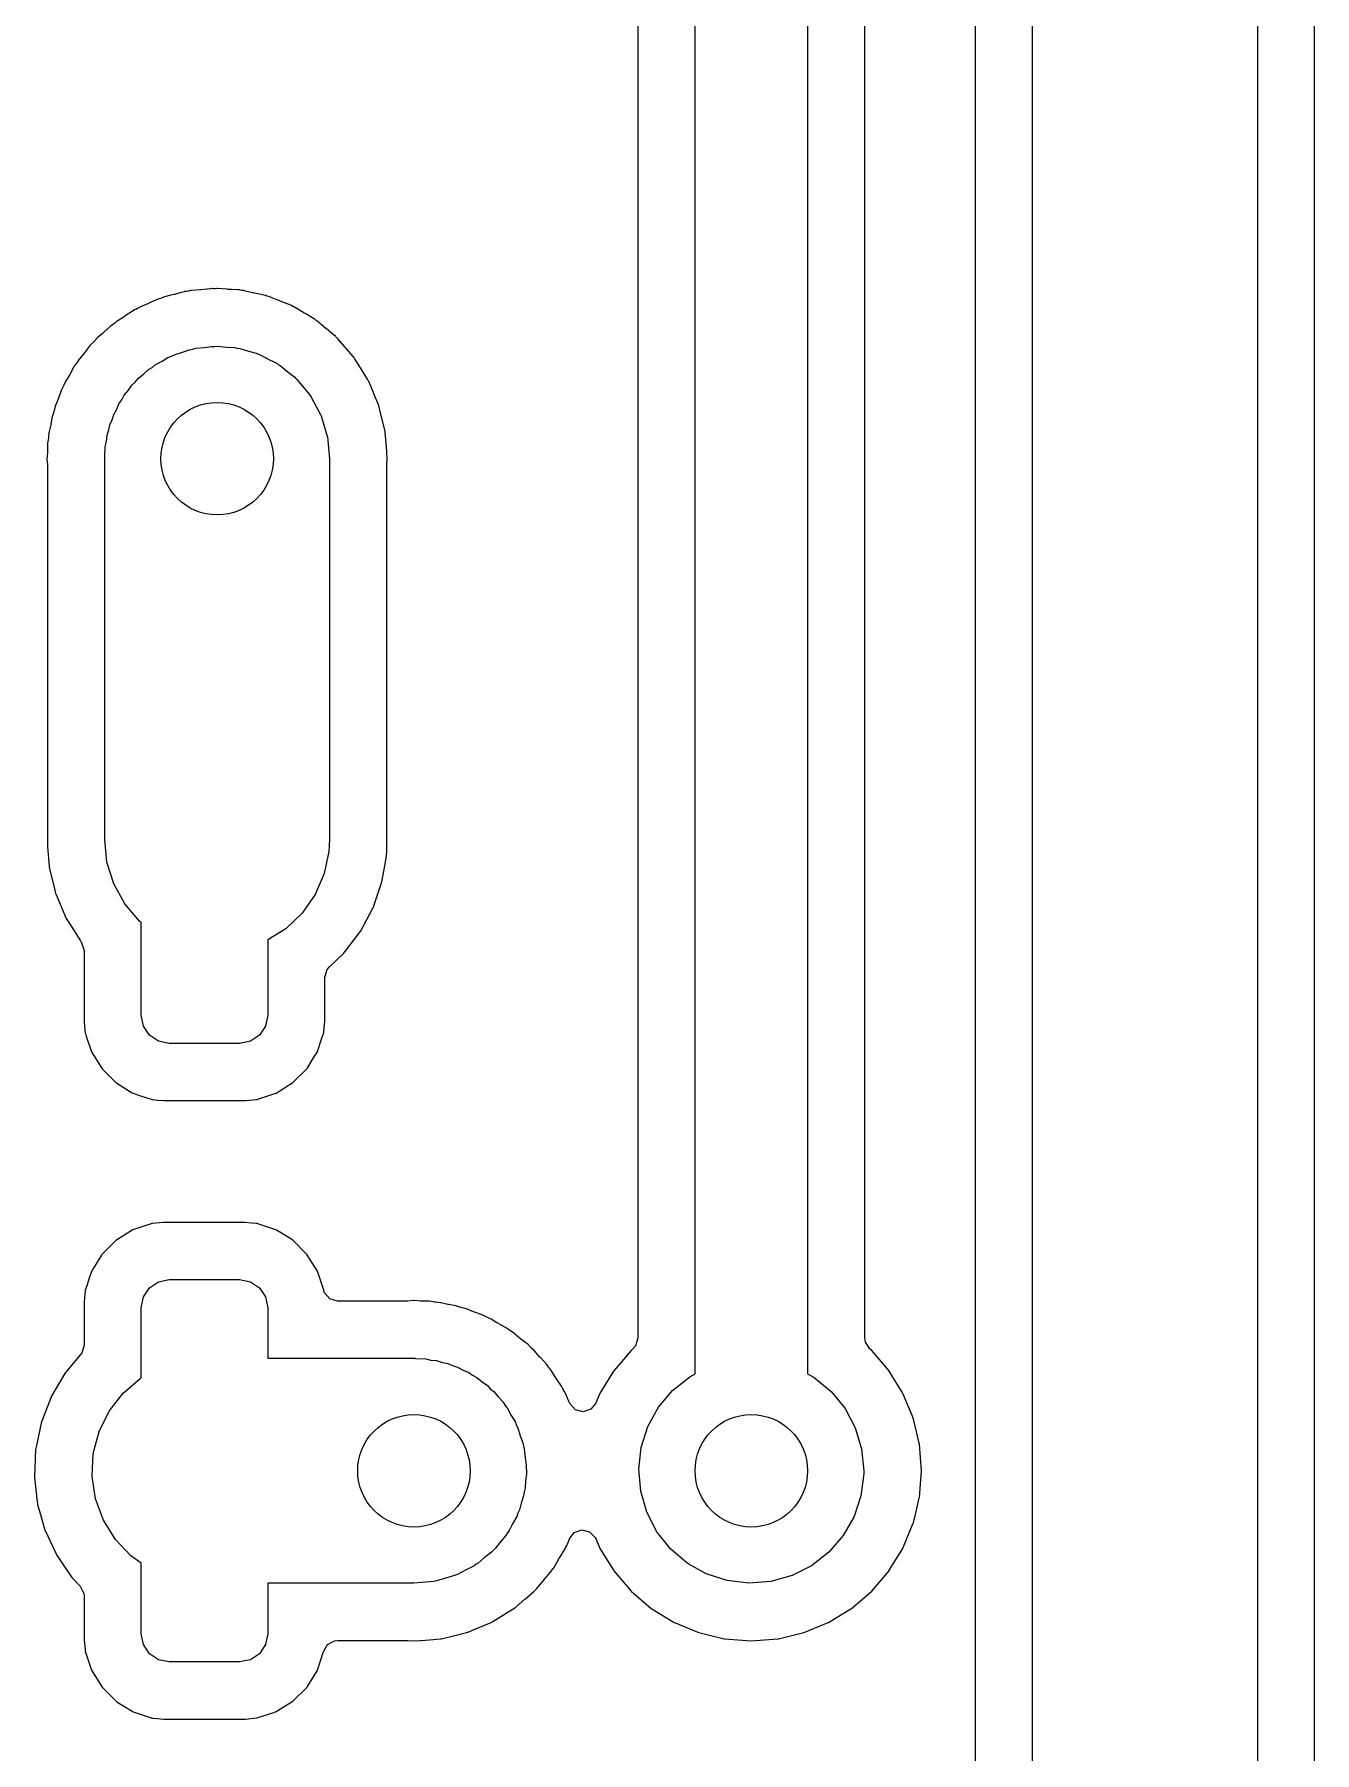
# Model space of a CAD drawing. Extents: x 1.82 to 8.48, y -4.98 to -0.82.
# Drawn here: x 2.534 to 2.983, y -2.884 to -2.283 of the extents above; entities that cross this region are included whole.
import ezdxf

# ---------------------------------------------------------------- set-up
doc = ezdxf.new("R2010")
doc.units = 0
doc.header["$MEASUREMENT"] = 0
doc.layers.add('BLACK', color=7, linetype='CONTINUOUS')

msp = doc.modelspace()

# ---------------------------------------------------------------- linework, layer by layer
at = {"layer": 'BLACK', "linetype": 'CONTINUOUS'}
for p, q in [((2.76575, -2.75151), (2.76575, -1.04331)), ((2.80512, -1.05146), (2.80512, -2.75153)), ((2.82514, -2.73895), (2.82514, -1.06181)), ((2.86384, -1.92182), (2.86384, -3.00484)), ((2.88386, -3.01519), (2.88386, -1.91929)), ((2.9626, -1.91929), (2.9626, -3.0315)), ((2.98262, -3.02834), (2.98262, -1.92182)), ((2.74573, -1.96524), (2.74573, -2.73895)), ((2.57748, -2.37534), (2.57457, -2.37669)), ((2.57766, -2.37526), (2.57748, -2.37534)), ((2.57748, -2.37534), (2.57748, -2.37534)), ((2.57864, -2.37498), (2.57766, -2.37526)), ((2.57919, -2.37479), (2.57864, -2.37498)), ((2.58002, -2.37444), (2.57919, -2.37479)), ((2.58227, -2.3739), (2.58002, -2.37444)), ((2.58327, -2.37366), (2.58227, -2.3739)), ((2.58347, -2.37361), (2.58327, -2.37366)), ((2.58542, -2.37306), (2.58347, -2.37361)), ((2.58685, -2.37265), (2.58542, -2.37306)), ((2.58705, -2.37263), (2.58685, -2.37265)), ((2.58776, -2.37255), (2.58705, -2.37263)), ((2.58705, -2.37263), (2.58705, -2.37263)), ((2.58834, -2.37245), (2.58776, -2.37255)), ((2.5885, -2.37241), (2.58834, -2.37245)), ((2.58911, -2.37226), (2.5885, -2.37241)), ((2.5893, -2.37225), (2.58911, -2.37226)), ((2.59256, -2.37199), (2.5893, -2.37225)), ((2.5893, -2.37225), (2.5893, -2.37225)), ((2.59274, -2.37197), (2.59256, -2.37199)), ((2.59615, -2.37158), (2.59274, -2.37197)), ((2.59635, -2.37156), (2.59615, -2.37158)), ((2.59615, -2.37158), (2.59615, -2.37158)), ((2.59654, -2.37156), (2.59635, -2.37156)), ((2.59714, -2.37159), (2.59654, -2.37156)), ((2.59654, -2.37156), (2.59654, -2.37156)), ((2.59776, -2.37158), (2.59714, -2.37159)), ((2.59823, -2.37154), (2.59776, -2.37158)), ((2.59843, -2.37153), (2.59823, -2.37154)), ((2.59823, -2.37154), (2.59823, -2.37154)), ((2.60198, -2.37181), (2.59843, -2.37153)), ((2.60215, -2.37182), (2.60198, -2.37181)), ((2.60348, -2.37188), (2.60215, -2.37182)), ((2.60569, -2.37198), (2.60348, -2.37188)), ((2.60589, -2.37199), (2.60569, -2.37198)), ((2.60569, -2.37198), (2.60569, -2.37198)), ((2.60609, -2.37203), (2.60589, -2.37199)), ((2.60656, -2.37213), (2.60609, -2.37203)), ((2.60609, -2.37203), (2.60609, -2.37203)), ((2.60719, -2.37222), (2.60656, -2.37213)), ((2.60774, -2.37226), (2.60719, -2.37222)), ((2.60793, -2.37231), (2.60774, -2.37226)), ((2.61132, -2.37312), (2.60793, -2.37231)), ((2.60793, -2.37231), (2.60793, -2.37231)), ((2.61146, -2.37315), (2.61132, -2.37312)), ((2.6139, -2.37366), (2.61146, -2.37315)), ((2.61525, -2.37394), (2.6139, -2.37366)), ((2.61543, -2.37401), (2.61525, -2.37394)), ((2.61578, -2.37415), (2.61543, -2.37401)), ((2.61543, -2.37401), (2.61543, -2.37401)), ((2.6164, -2.37434), (2.61578, -2.37415)), ((2.61683, -2.37444), (2.6164, -2.37434)), ((2.61842, -2.3751), (2.61683, -2.37444)), ((2.62033, -2.37589), (2.61842, -2.3751)), ((2.62045, -2.37594), (2.62033, -2.37589)), ((2.62417, -2.37737), (2.62045, -2.37594)), ((2.56608, -2.38127), (2.56341, -2.38291)), ((2.56627, -2.38114), (2.56608, -2.38127)), ((2.56883, -2.37941), (2.56627, -2.38114)), ((2.56899, -2.3793), (2.56883, -2.37941)), ((2.56883, -2.37941), (2.56883, -2.37941)), ((2.56955, -2.37904), (2.56899, -2.3793)), ((2.57002, -2.37882), (2.56955, -2.37904)), ((2.57052, -2.37855), (2.57002, -2.37882)), ((2.57061, -2.3785), (2.57052, -2.37855)), ((2.57138, -2.37802), (2.57061, -2.3785)), ((2.57156, -2.37795), (2.57138, -2.37802)), ((2.57437, -2.37678), (2.57156, -2.37795)), ((2.57156, -2.37795), (2.57156, -2.37795)), ((2.57457, -2.37669), (2.57437, -2.37678)), ((2.62457, -2.3776), (2.62417, -2.37737)), ((2.62516, -2.37789), (2.62457, -2.3776)), ((2.62529, -2.37795), (2.62516, -2.37789)), ((2.62547, -2.37802), (2.62529, -2.37795)), ((2.62879, -2.38005), (2.62547, -2.37802)), ((2.62888, -2.38011), (2.62879, -2.38005)), ((2.62925, -2.38033), (2.62888, -2.38011)), ((2.63243, -2.38218), (2.62925, -2.38033)), ((2.5586, -2.38702), (2.55645, -2.38885)), ((2.55878, -2.38685), (2.5586, -2.38702)), ((2.56095, -2.3848), (2.55878, -2.38685)), ((2.56109, -2.38467), (2.56095, -2.3848)), ((2.56095, -2.3848), (2.56095, -2.3848)), ((2.56212, -2.38397), (2.56109, -2.38467)), ((2.56256, -2.38363), (2.56212, -2.38397)), ((2.56306, -2.38321), (2.56256, -2.38363)), ((2.56341, -2.38291), (2.56306, -2.38321)), ((2.63258, -2.3823), (2.63243, -2.38218)), ((2.6327, -2.38239), (2.63258, -2.3823)), ((2.63258, -2.3823), (2.63258, -2.3823)), ((2.63325, -2.38279), (2.6327, -2.38239)), ((2.63344, -2.38291), (2.63325, -2.38279)), ((2.63407, -2.38344), (2.63344, -2.38291)), ((2.63648, -2.3855), (2.63407, -2.38344)), ((2.63655, -2.38556), (2.63648, -2.3855)), ((2.6391, -2.38765), (2.63655, -2.38556)), ((2.63982, -2.38824), (2.6391, -2.38765)), ((2.55212, -2.39387), (2.55023, -2.39609)), ((2.55229, -2.39367), (2.55212, -2.39387)), ((2.55403, -2.39139), (2.55229, -2.39367)), ((2.55415, -2.39123), (2.55403, -2.39139)), ((2.55403, -2.39139), (2.55403, -2.39139)), ((2.55514, -2.3903), (2.55415, -2.39123)), ((2.5555, -2.38992), (2.55514, -2.3903)), ((2.55552, -2.38989), (2.5555, -2.38992)), ((2.5563, -2.38898), (2.55552, -2.38989)), ((2.55645, -2.38885), (2.5563, -2.38898)), ((2.55645, -2.38885), (2.55645, -2.38885)), ((2.58368, -2.3946), (2.58631, -2.39382)), ((2.58631, -2.39382), (2.58863, -2.39297)), ((2.58863, -2.39297), (2.58983, -2.39279)), ((2.58983, -2.39279), (2.59105, -2.39243)), ((2.59105, -2.39243), (2.59395, -2.39217)), ((2.59395, -2.39217), (2.5965, -2.39178)), ((2.5965, -2.39178), (2.59758, -2.39184)), ((2.59758, -2.39184), (2.5987, -2.39173)), ((2.5987, -2.39173), (2.60176, -2.39205)), ((2.60176, -2.39205), (2.60445, -2.3922)), ((2.60445, -2.3922), (2.60536, -2.39243)), ((2.60536, -2.39243), (2.60634, -2.39254)), ((2.60634, -2.39254), (2.60945, -2.3935)), ((2.60945, -2.3935), (2.61215, -2.3942)), ((2.61215, -2.3942), (2.61287, -2.39456)), ((2.63997, -2.38842), (2.63982, -2.38824)), ((2.64027, -2.38871), (2.63997, -2.38842)), ((2.6404, -2.38885), (2.64026, -2.38871)), ((2.64026, -2.38871), (2.64027, -2.38871)), ((2.64055, -2.38898), (2.6404, -2.38885)), ((2.64068, -2.38913), (2.64055, -2.38898)), ((2.6432, -2.39208), (2.64068, -2.38913)), ((2.64068, -2.38913), (2.64068, -2.38913)), ((2.64325, -2.39214), (2.6432, -2.39208)), ((2.64359, -2.39252), (2.64325, -2.39214)), ((2.64614, -2.39541), (2.64359, -2.39252)), ((2.54825, -2.399), (2.54695, -2.40142)), ((2.54834, -2.39883), (2.54825, -2.399)), ((2.54825, -2.399), (2.54825, -2.399)), ((2.54848, -2.39865), (2.54834, -2.39883)), ((2.54924, -2.39765), (2.54848, -2.39865)), ((2.54953, -2.39723), (2.54924, -2.39765)), ((2.55013, -2.39625), (2.54953, -2.39723)), ((2.55023, -2.39609), (2.55013, -2.39625)), ((2.55013, -2.39625), (2.55013, -2.39625)), ((2.57278, -2.40145), (2.5744, -2.39991)), ((2.5744, -2.39991), (2.57565, -2.39913)), ((2.57565, -2.39913), (2.57687, -2.39816)), ((2.57687, -2.39816), (2.57916, -2.39696)), ((2.57916, -2.39696), (2.58117, -2.39572)), ((2.58117, -2.39572), (2.58242, -2.39525)), ((2.58242, -2.39525), (2.58368, -2.3946)), ((2.61287, -2.39456), (2.61368, -2.39481)), ((2.61368, -2.39481), (2.61671, -2.39645)), ((2.61671, -2.39645), (2.61929, -2.39771)), ((2.61929, -2.39771), (2.61982, -2.39813)), ((2.61982, -2.39813), (2.62044, -2.39846)), ((2.62044, -2.39846), (2.62326, -2.4008)), ((2.64624, -2.39558), (2.64614, -2.39541)), ((2.64627, -2.39562), (2.64624, -2.39558)), ((2.64638, -2.39579), (2.64627, -2.39562)), ((2.64649, -2.39594), (2.64638, -2.39579)), ((2.64662, -2.39609), (2.64649, -2.39594)), ((2.64819, -2.39865), (2.64662, -2.39609)), ((2.6488, -2.39965), (2.64819, -2.39865)), ((2.64883, -2.39969), (2.6488, -2.39965)), ((2.65123, -2.4035), (2.64883, -2.39969)), ((2.54458, -2.40585), (2.54383, -2.40725)), ((2.54479, -2.4054), (2.54458, -2.40585)), ((2.54534, -2.40406), (2.54479, -2.4054)), ((2.54681, -2.40167), (2.54534, -2.40406)), ((2.54695, -2.40142), (2.54681, -2.40167)), ((2.56741, -2.40711), (2.56862, -2.40538)), ((2.56862, -2.40538), (2.56979, -2.40428)), ((2.56979, -2.40428), (2.57088, -2.40297)), ((2.57088, -2.40297), (2.57278, -2.40145)), ((2.62326, -2.4008), (2.62558, -2.40259)), ((2.62558, -2.40259), (2.62593, -2.403)), ((2.62593, -2.403), (2.62636, -2.40336)), ((2.62636, -2.40336), (2.62884, -2.4064)), ((2.65131, -2.40368), (2.65123, -2.4035)), ((2.65133, -2.40372), (2.65131, -2.40368)), ((2.65141, -2.4039), (2.65133, -2.40372)), ((2.65151, -2.40406), (2.65141, -2.4039)), ((2.65313, -2.40798), (2.65151, -2.40406)), ((2.5428, -2.41021), (2.54177, -2.41269)), ((2.5429, -2.40993), (2.5428, -2.41021)), ((2.54383, -2.40725), (2.5429, -2.40993)), ((2.56327, -2.41372), (2.56406, -2.4119)), ((2.56406, -2.4119), (2.56505, -2.41048)), ((2.56505, -2.41048), (2.56594, -2.40886)), ((2.56594, -2.40886), (2.56741, -2.40711)), ((2.62884, -2.4064), (2.63075, -2.40863)), ((2.63075, -2.40863), (2.63095, -2.40899)), ((2.63095, -2.40899), (2.63122, -2.40932)), ((2.63122, -2.40932), (2.63323, -2.4131)), ((2.65314, -2.40801), (2.65313, -2.40798)), ((2.65389, -2.40978), (2.65314, -2.40801)), ((2.6547, -2.41168), (2.65389, -2.40978)), ((2.65496, -2.4123), (2.6547, -2.41168)), ((2.54071, -2.41628), (2.54025, -2.41897)), ((2.54078, -2.4161), (2.54071, -2.41628)), ((2.54127, -2.41468), (2.54078, -2.4161)), ((2.54078, -2.4161), (2.54078, -2.4161)), ((2.5414, -2.41422), (2.54127, -2.41468)), ((2.54177, -2.41269), (2.5414, -2.41422)), ((2.5609, -2.4192), (2.56164, -2.41749)), ((2.56164, -2.41749), (2.56224, -2.41559)), ((2.56224, -2.41559), (2.56327, -2.41372)), ((2.63323, -2.4131), (2.63461, -2.41559)), ((2.63461, -2.41559), (2.63469, -2.41585)), ((2.63469, -2.41585), (2.63482, -2.4161)), ((2.63482, -2.4161), (2.63625, -2.42083)), ((2.65501, -2.41249), (2.65496, -2.4123)), ((2.65503, -2.41254), (2.65501, -2.41249)), ((2.65504, -2.4126), (2.65503, -2.41254)), ((2.65508, -2.41269), (2.65504, -2.4126)), ((2.65608, -2.41684), (2.65508, -2.41269)), ((2.65724, -2.42158), (2.65608, -2.41684)), ((2.5394, -2.42391), (2.53909, -2.4257)), ((2.53945, -2.42346), (2.5394, -2.42391)), ((2.53957, -2.42198), (2.53945, -2.42346)), ((2.53959, -2.42178), (2.53957, -2.42198)), ((2.53963, -2.42159), (2.53959, -2.42178)), ((2.54019, -2.41928), (2.53963, -2.42159)), ((2.53963, -2.42159), (2.53963, -2.42159)), ((2.54025, -2.41897), (2.54019, -2.41928)), ((2.55968, -2.42504), (2.55992, -2.42292)), ((2.55992, -2.42292), (2.56052, -2.42102)), ((2.56052, -2.42102), (2.5609, -2.4192)), ((2.63625, -2.42083), (2.63699, -2.42319)), ((2.63699, -2.42319), (2.637, -2.42332)), ((2.637, -2.42332), (2.63705, -2.42346)), ((2.63705, -2.42346), (2.6378, -2.4311)), ((2.65725, -2.42174), (2.65724, -2.42158)), ((2.65727, -2.42178), (2.65725, -2.42174)), ((2.65727, -2.42188), (2.65727, -2.42178)), ((2.65757, -2.42565), (2.65727, -2.42188)), ((2.53902, -2.42896), (2.53885, -2.4311)), ((2.53904, -2.42857), (2.53902, -2.42896)), ((2.53908, -2.42586), (2.53904, -2.42678)), ((2.53904, -2.42678), (2.53904, -2.42685)), ((2.53904, -2.42685), (2.53904, -2.42857)), ((2.53909, -2.4257), (2.53908, -2.42586)), ((2.53908, -2.42586), (2.53908, -2.42586)), ((2.55906, -2.43055), (2.55911, -2.43013)), ((2.55911, -2.43013), (2.55927, -2.42699)), ((2.55927, -2.42699), (2.55968, -2.42504)), ((2.65757, -2.42566), (2.65757, -2.42565)), ((2.65781, -2.4286), (2.65757, -2.42566)), ((2.65781, -2.4287), (2.65781, -2.4286)), ((2.65781, -2.42875), (2.65781, -2.4287)), ((2.65782, -2.42883), (2.65781, -2.42875)), ((2.658, -2.4311), (2.65782, -2.42883)), ((2.53885, -2.4311), (2.53887, -2.4313)), ((2.53887, -2.4313), (2.53902, -2.43324)), ((2.53902, -2.43324), (2.53904, -2.43363)), ((2.53904, -2.43363), (2.53904, -2.56687)), ((2.55907, -2.43074), (2.55906, -2.43055)), ((2.55906, -2.4311), (2.55907, -2.43074)), ((2.55906, -2.56447), (2.55906, -2.4311)), ((2.6378, -2.4311), (2.6378, -2.56447)), ((2.65781, -2.43363), (2.65783, -2.43324)), ((2.65781, -2.56872), (2.65781, -2.43363)), ((2.65783, -2.43324), (2.65798, -2.4313)), ((2.65798, -2.4313), (2.658, -2.4311)), ((2.53904, -2.56687), (2.53904, -2.56697)), ((2.53904, -2.56697), (2.53904, -2.56697)), ((2.53904, -2.56697), (2.53959, -2.57374)), ((2.55986, -2.57238), (2.55906, -2.56447)), ((2.63758, -2.56858), (2.63595, -2.57637)), ((2.6378, -2.56447), (2.63758, -2.56858)), ((2.53959, -2.57374), (2.53961, -2.57399)), ((2.53961, -2.57399), (2.53966, -2.57419)), ((2.53966, -2.57419), (2.53966, -2.57419)), ((2.53966, -2.57419), (2.54135, -2.5811)), ((2.56224, -2.57998), (2.55986, -2.57238)), ((2.65614, -2.57929), (2.65722, -2.57301)), ((2.65722, -2.57301), (2.65774, -2.57002)), ((2.65774, -2.57002), (2.65776, -2.56987)), ((2.65774, -2.57002), (2.65774, -2.57002)), ((2.65776, -2.56987), (2.65777, -2.56967)), ((2.65777, -2.56967), (2.65781, -2.56878)), ((2.65781, -2.56878), (2.65781, -2.56872)), ((2.65781, -2.56878), (2.65781, -2.56878)), ((2.5661, -2.58694), (2.56224, -2.57998)), ((2.63595, -2.57637), (2.63279, -2.58368)), ((2.65302, -2.58832), (2.65614, -2.57929)), ((2.54135, -2.5811), (2.54189, -2.58328)), ((2.54189, -2.58328), (2.54197, -2.58346)), ((2.54197, -2.58346), (2.54197, -2.58346)), ((2.54197, -2.58346), (2.54347, -2.58701)), ((2.63279, -2.58368), (2.62823, -2.59019)), ((2.54347, -2.58701), (2.54562, -2.59207)), ((2.54562, -2.59207), (2.54676, -2.59389)), ((2.57127, -2.59298), (2.5661, -2.58694)), ((2.62823, -2.59019), (2.62245, -2.59566)), ((2.64869, -2.59641), (2.65293, -2.5885)), ((2.65293, -2.5885), (2.65302, -2.58832)), ((2.54676, -2.59389), (2.55055, -2.5999)), ((2.57185, -2.59343), (2.57127, -2.59298)), ((2.57185, -2.62598), (2.57185, -2.59343)), ((2.62245, -2.59566), (2.61614, -2.59957)), ((2.64317, -2.60373), (2.64839, -2.5969)), ((2.64839, -2.5969), (2.64851, -2.59675)), ((2.64839, -2.5969), (2.64839, -2.5969)), ((2.64851, -2.59675), (2.64869, -2.59641)), ((2.55055, -2.5999), (2.55072, -2.60016)), ((2.55072, -2.60016), (2.55084, -2.6003)), ((2.55084, -2.6003), (2.55182, -2.60292)), ((2.55182, -2.60292), (2.55183, -2.60327)), ((2.55183, -2.60327), (2.55183, -2.62797)), ((2.61614, -2.59957), (2.61614, -2.62598)), ((2.63771, -2.60906), (2.64256, -2.60447)), ((2.64256, -2.60447), (2.6427, -2.60434)), ((2.6427, -2.60434), (2.64317, -2.60373)), ((2.63616, -2.61266), (2.63695, -2.60998)), ((2.63695, -2.60998), (2.63771, -2.60906)), ((2.63616, -2.62797), (2.63616, -2.61266)), ((2.55183, -2.62797), (2.55184, -2.6281)), ((2.55184, -2.6281), (2.55184, -2.6281)), ((2.55184, -2.6281), (2.55217, -2.63128)), ((2.5726, -2.62975), (2.57185, -2.62598)), ((2.61614, -2.62598), (2.61539, -2.62975)), ((2.63603, -2.62923), (2.63616, -2.62797)), ((2.55217, -2.63128), (2.55226, -2.63213)), ((2.55226, -2.63213), (2.55235, -2.63239)), ((2.55235, -2.63239), (2.55235, -2.63239)), ((2.55235, -2.63239), (2.55264, -2.63326)), ((2.55264, -2.63326), (2.55447, -2.63874)), ((2.57473, -2.63294), (2.5726, -2.62975)), ((2.57793, -2.63508), (2.57473, -2.63294)), ((2.61326, -2.63294), (2.61007, -2.63508)), ((2.61539, -2.62975), (2.61326, -2.63294)), ((2.63355, -2.63869), (2.6351, -2.63402)), ((2.6351, -2.63402), (2.63565, -2.63234)), ((2.63565, -2.63234), (2.63574, -2.63208)), ((2.63565, -2.63234), (2.63565, -2.63234)), ((2.63574, -2.63208), (2.63577, -2.63175)), ((2.63577, -2.63175), (2.63603, -2.62923)), ((2.55447, -2.63874), (2.55813, -2.64466)), ((2.58169, -2.63583), (2.57793, -2.63508)), ((2.6063, -2.63583), (2.58169, -2.63583)), ((2.61007, -2.63508), (2.6063, -2.63583)), ((2.62989, -2.64462), (2.63255, -2.64031)), ((2.63255, -2.64031), (2.6334, -2.63894)), ((2.6334, -2.63894), (2.63355, -2.63869)), ((2.6334, -2.63894), (2.6334, -2.63894)), ((2.55813, -2.64466), (2.55833, -2.64486)), ((2.55833, -2.64486), (2.55996, -2.64648)), ((2.55996, -2.64648), (2.56306, -2.64958)), ((2.62497, -2.64955), (2.62989, -2.64462)), ((2.56306, -2.64958), (2.5633, -2.64973)), ((2.5633, -2.64973), (2.5633, -2.64973)), ((2.5633, -2.64973), (2.5687, -2.65306)), ((2.61905, -2.65321), (2.62497, -2.64955)), ((2.5687, -2.65306), (2.56899, -2.65323)), ((2.56899, -2.65323), (2.57162, -2.65411)), ((2.57162, -2.65411), (2.57534, -2.65534)), ((2.57534, -2.65534), (2.57534, -2.65534)), ((2.57534, -2.65534), (2.5756, -2.65543)), ((2.5756, -2.65543), (2.57587, -2.65545)), ((2.57587, -2.65545), (2.57587, -2.65545)), ((2.57587, -2.65545), (2.57756, -2.65563)), ((2.57756, -2.65563), (2.57971, -2.65585)), ((2.57971, -2.65585), (2.60828, -2.65585)), ((2.60828, -2.65585), (2.60841, -2.65583)), ((2.60841, -2.65583), (2.61218, -2.65544)), ((2.60841, -2.65583), (2.60841, -2.65583)), ((2.61218, -2.65544), (2.61245, -2.65541)), ((2.61218, -2.65544), (2.61218, -2.65544)), ((2.61245, -2.65541), (2.6127, -2.65533)), ((2.6127, -2.65533), (2.61791, -2.65359)), ((2.6127, -2.65533), (2.6127, -2.65533)), ((2.61791, -2.65359), (2.61905, -2.65321)), ((2.57352, -2.69959), (2.56894, -2.70112)), ((2.57529, -2.699), (2.57352, -2.69959)), ((2.57554, -2.69892), (2.57529, -2.699)), ((2.57529, -2.699), (2.57529, -2.699)), ((2.57581, -2.69889), (2.57554, -2.69892)), ((2.57958, -2.6985), (2.57581, -2.69889)), ((2.57581, -2.69889), (2.57581, -2.69889)), ((2.57971, -2.69848), (2.57958, -2.6985)), ((2.57958, -2.6985), (2.57958, -2.6985)), ((2.60828, -2.69848), (2.57971, -2.69848)), ((2.61043, -2.6987), (2.60828, -2.69848)), ((2.61213, -2.69888), (2.61043, -2.6987)), ((2.6124, -2.69891), (2.61213, -2.69888)), ((2.61213, -2.69888), (2.61213, -2.69888)), ((2.61265, -2.69899), (2.6124, -2.69891)), ((2.61587, -2.70006), (2.61265, -2.69899)), ((2.61265, -2.69899), (2.61265, -2.69899)), ((2.61901, -2.7011), (2.61587, -2.70006)), ((2.56302, -2.70478), (2.5581, -2.70971)), ((2.56894, -2.70112), (2.56302, -2.70478)), ((2.61925, -2.70125), (2.61901, -2.7011)), ((2.62361, -2.70393), (2.61925, -2.70125)), ((2.61925, -2.70125), (2.61925, -2.70125)), ((2.62493, -2.70475), (2.62361, -2.70393)), ((2.62986, -2.70967), (2.62493, -2.70475)), ((2.55795, -2.70996), (2.55491, -2.71488)), ((2.5581, -2.70971), (2.55795, -2.70996)), ((2.55795, -2.70996), (2.55795, -2.70996)), ((2.63353, -2.71559), (2.62986, -2.70967)), ((2.55367, -2.71797), (2.55276, -2.72072)), ((2.55444, -2.71564), (2.55367, -2.71797)), ((2.55491, -2.71488), (2.55444, -2.71564)), ((2.57793, -2.71925), (2.58169, -2.7185)), ((2.58169, -2.7185), (2.6063, -2.7185)), ((2.6063, -2.7185), (2.61007, -2.71925)), ((2.63573, -2.7222), (2.63353, -2.71559)), ((2.55211, -2.72363), (2.55183, -2.72636)), ((2.55222, -2.72252), (2.55211, -2.72363)), ((2.55225, -2.72225), (2.55222, -2.72252)), ((2.55222, -2.72252), (2.55222, -2.72252)), ((2.55276, -2.72072), (2.55225, -2.72225)), ((2.57185, -2.72835), (2.5726, -2.72458)), ((2.5726, -2.72458), (2.57473, -2.72139)), ((2.57473, -2.72139), (2.57793, -2.71925)), ((2.61007, -2.71925), (2.61326, -2.72139)), ((2.61326, -2.72139), (2.61539, -2.72458)), ((2.61539, -2.72458), (2.61614, -2.72835)), ((2.63574, -2.7223), (2.63573, -2.7222)), ((2.63602, -2.72314), (2.63574, -2.7223)), ((2.63785, -2.72526), (2.63602, -2.72314)), ((2.55183, -2.72636), (2.55183, -2.74142)), ((2.57185, -2.75293), (2.57185, -2.72835)), ((2.61614, -2.72835), (2.61614, -2.74606)), ((2.64053, -2.72604), (2.63785, -2.72526)), ((2.66479, -2.72604), (2.64053, -2.72604)), ((2.66518, -2.72603), (2.66479, -2.72604)), ((2.66713, -2.72587), (2.66518, -2.72603)), ((2.66732, -2.72586), (2.66713, -2.72587)), ((2.66752, -2.72587), (2.66732, -2.72586)), ((2.66946, -2.72603), (2.66752, -2.72587)), ((2.66985, -2.72604), (2.66946, -2.72603)), ((2.67158, -2.72604), (2.66985, -2.72604)), ((2.67163, -2.72605), (2.67158, -2.72604)), ((2.67257, -2.72609), (2.67163, -2.72605)), ((2.67163, -2.72605), (2.67163, -2.72605)), ((2.67272, -2.7261), (2.67257, -2.72609)), ((2.67257, -2.72609), (2.67257, -2.72609)), ((2.67451, -2.7264), (2.67272, -2.7261)), ((2.67497, -2.72646), (2.67451, -2.7264)), ((2.67664, -2.72659), (2.67497, -2.72646)), ((2.67683, -2.72664), (2.67664, -2.72659)), ((2.67915, -2.72719), (2.67683, -2.72664)), ((2.67683, -2.72664), (2.67683, -2.72664)), ((2.67946, -2.72726), (2.67915, -2.72719)), ((2.68214, -2.72772), (2.67946, -2.72726)), ((2.68233, -2.72779), (2.68214, -2.72772)), ((2.68375, -2.72828), (2.68233, -2.72779)), ((2.68233, -2.72779), (2.68233, -2.72779)), ((2.68421, -2.72841), (2.68375, -2.72828)), ((2.68573, -2.72878), (2.68421, -2.72841)), ((2.68822, -2.7298), (2.68573, -2.72878)), ((2.6885, -2.72991), (2.68822, -2.7298)), ((2.69118, -2.73083), (2.6885, -2.72991)), ((2.69258, -2.73158), (2.69118, -2.73083)), ((2.69302, -2.73179), (2.69258, -2.73158)), ((2.69437, -2.73235), (2.69302, -2.73179)), ((2.69636, -2.73358), (2.69437, -2.73235)), ((2.69675, -2.73381), (2.69636, -2.73358)), ((2.697, -2.73396), (2.69675, -2.73381)), ((2.69942, -2.73526), (2.697, -2.73396)), ((2.6996, -2.73535), (2.69942, -2.73526)), ((2.69942, -2.73526), (2.69942, -2.73526)), ((2.69976, -2.73547), (2.6996, -2.73535)), ((2.70077, -2.73625), (2.69976, -2.73547)), ((2.69976, -2.73547), (2.69976, -2.73547)), ((2.70119, -2.73653), (2.70077, -2.73625)), ((2.70217, -2.73714), (2.70119, -2.73653)), ((2.55183, -2.74142), (2.55104, -2.7441)), ((2.70234, -2.73724), (2.70217, -2.73714)), ((2.70217, -2.73714), (2.70217, -2.73714)), ((2.7041, -2.73874), (2.70234, -2.73724)), ((2.70455, -2.73913), (2.7041, -2.73874)), ((2.70476, -2.7393), (2.70455, -2.73913)), ((2.70653, -2.74065), (2.70476, -2.7393)), ((2.70719, -2.74115), (2.70653, -2.74065)), ((2.70813, -2.74214), (2.70719, -2.74115)), ((2.70851, -2.74251), (2.70813, -2.74214)), ((2.70945, -2.74331), (2.70851, -2.74251)), ((2.74372, -2.74296), (2.74331, -2.74331)), ((2.74399, -2.74273), (2.74372, -2.74296)), ((2.74494, -2.74164), (2.74399, -2.74273)), ((2.74573, -2.73895), (2.74494, -2.74164)), ((2.82535, -2.74039), (2.82514, -2.73895)), ((2.82688, -2.74273), (2.82535, -2.74039)), ((2.82715, -2.74296), (2.82688, -2.74273)), ((2.82756, -2.74331), (2.82715, -2.74296)), ((2.5507, -2.74457), (2.54536, -2.75107)), ((2.55104, -2.7441), (2.5507, -2.74457)), ((2.61614, -2.74606), (2.66732, -2.74606)), ((2.66732, -2.74606), (2.6675, -2.74607)), ((2.6675, -2.74607), (2.6676, -2.74606)), ((2.6676, -2.74606), (2.66785, -2.74609)), ((2.66785, -2.74609), (2.67144, -2.74628)), ((2.67144, -2.74628), (2.67326, -2.74666)), ((2.67326, -2.74666), (2.67524, -2.74687)), ((2.67524, -2.74687), (2.67728, -2.7475)), ((2.67728, -2.7475), (2.67923, -2.74791)), ((2.67923, -2.74791), (2.68082, -2.74859)), ((2.68082, -2.74859), (2.68258, -2.74914)), ((2.70957, -2.74346), (2.70945, -2.74331)), ((2.71141, -2.7456), (2.70957, -2.74346)), ((2.70957, -2.74346), (2.70957, -2.74346)), ((2.71158, -2.74579), (2.71141, -2.7456)), ((2.7128, -2.74709), (2.71158, -2.74579)), ((2.71376, -2.7481), (2.7128, -2.74709)), ((2.71387, -2.74826), (2.71376, -2.7481)), ((2.71446, -2.74913), (2.71387, -2.74826)), ((2.71387, -2.74826), (2.71387, -2.74826)), ((2.74331, -2.74331), (2.73724, -2.75042)), ((2.83363, -2.75042), (2.82756, -2.74331)), ((2.54324, -2.75456), (2.54062, -2.75907)), ((2.54507, -2.75143), (2.54324, -2.75456)), ((2.54536, -2.75107), (2.54507, -2.75143)), ((2.56549, -2.75828), (2.57153, -2.7531)), ((2.57153, -2.7531), (2.57185, -2.75293)), ((2.68258, -2.74914), (2.68459, -2.75023)), ((2.68459, -2.75023), (2.68653, -2.75107)), ((2.68653, -2.75107), (2.68784, -2.75198)), ((2.68784, -2.75198), (2.68934, -2.75279)), ((2.68934, -2.75279), (2.69122, -2.75435)), ((2.69122, -2.75435), (2.69305, -2.75563)), ((2.71479, -2.74956), (2.71446, -2.74913)), ((2.71552, -2.75042), (2.71479, -2.74956)), ((2.71714, -2.75307), (2.71552, -2.75042)), ((2.71715, -2.75309), (2.71714, -2.75307)), ((2.71728, -2.75328), (2.71715, -2.75309)), ((2.71902, -2.75584), (2.71728, -2.75328)), ((2.73714, -2.75058), (2.73288, -2.75753)), ((2.73724, -2.75042), (2.73714, -2.75058)), ((2.73714, -2.75058), (2.73714, -2.75058)), ((2.75789, -2.7573), (2.76388, -2.75249)), ((2.76388, -2.75249), (2.76575, -2.75151)), ((2.80512, -2.75153), (2.80745, -2.75279)), ((2.80745, -2.75279), (2.81337, -2.75769)), ((2.83373, -2.75058), (2.83363, -2.75042)), ((2.83799, -2.75753), (2.83373, -2.75058)), ((2.83373, -2.75058), (2.83373, -2.75058)), ((2.54019, -2.75987), (2.53703, -2.76811)), ((2.54026, -2.75969), (2.54019, -2.75987)), ((2.54062, -2.75907), (2.54026, -2.75969)), ((2.56061, -2.76457), (2.56549, -2.75828)), ((2.69305, -2.75563), (2.69406, -2.7567)), ((2.69406, -2.7567), (2.69526, -2.75769)), ((2.69526, -2.75769), (2.6969, -2.7597)), ((2.6969, -2.7597), (2.69852, -2.76141)), ((2.71913, -2.756), (2.71902, -2.75584)), ((2.71902, -2.75584), (2.71902, -2.75584)), ((2.71921, -2.75618), (2.71913, -2.756)), ((2.71961, -2.75703), (2.71921, -2.75618)), ((2.71988, -2.75753), (2.71961, -2.75703)), ((2.7204, -2.75839), (2.71988, -2.75753)), ((2.72048, -2.75857), (2.7204, -2.75839)), ((2.72164, -2.76138), (2.72048, -2.75857)), ((2.72048, -2.75857), (2.72048, -2.75857)), ((2.73228, -2.75857), (2.73097, -2.76173)), ((2.73235, -2.75839), (2.73228, -2.75857)), ((2.73228, -2.75857), (2.73228, -2.75857)), ((2.73288, -2.75753), (2.73235, -2.75839)), ((2.75295, -2.76319), (2.75789, -2.7573)), ((2.81337, -2.75769), (2.81823, -2.76365)), ((2.83851, -2.75839), (2.83799, -2.75753)), ((2.83859, -2.75857), (2.83851, -2.75839)), ((2.84171, -2.76611), (2.83859, -2.75857)), ((2.83859, -2.75857), (2.83859, -2.75857)), ((2.5571, -2.77171), (2.56061, -2.76457)), ((2.69852, -2.76141), (2.69922, -2.76255)), ((2.69922, -2.76255), (2.70011, -2.76365)), ((2.70011, -2.76365), (2.70141, -2.76607)), ((2.70141, -2.76607), (2.70271, -2.76817)), ((2.72173, -2.76158), (2.72164, -2.76138)), ((2.72189, -2.76192), (2.72173, -2.76158)), ((2.72386, -2.76409), (2.72189, -2.76192)), ((2.72656, -2.76478), (2.72386, -2.76409)), ((2.72922, -2.7639), (2.72656, -2.76478)), ((2.73097, -2.76173), (2.72922, -2.7639)), ((2.74925, -2.76992), (2.75295, -2.76319)), ((2.81823, -2.76365), (2.82183, -2.77043)), ((2.84209, -2.76702), (2.84171, -2.76611)), ((2.84228, -2.76782), (2.84209, -2.76702)), ((2.5368, -2.76881), (2.53518, -2.77657)), ((2.53684, -2.76861), (2.5368, -2.76881)), ((2.5368, -2.76881), (2.5368, -2.76881)), ((2.53703, -2.76811), (2.53684, -2.76861)), ((2.55509, -2.77941), (2.5571, -2.77171)), ((2.70271, -2.76817), (2.70313, -2.76931)), ((2.70313, -2.76931), (2.70372, -2.77043)), ((2.70372, -2.77043), (2.70456, -2.77322)), ((2.74692, -2.77725), (2.74925, -2.76992)), ((2.82183, -2.77043), (2.82405, -2.77779)), ((2.84418, -2.77573), (2.84228, -2.76782)), ((2.53488, -2.77797), (2.53445, -2.78751)), ((2.53518, -2.77657), (2.53488, -2.77797)), ((2.70456, -2.77322), (2.70546, -2.77564)), ((2.70546, -2.77564), (2.70562, -2.77671)), ((2.70562, -2.77671), (2.70594, -2.77779)), ((2.70594, -2.77779), (2.70624, -2.78085)), ((2.74607, -2.78488), (2.74692, -2.77725)), ((2.82405, -2.77779), (2.8248, -2.78543)), ((2.84427, -2.77611), (2.84418, -2.77573)), ((2.84501, -2.78543), (2.84427, -2.77611)), ((2.55467, -2.78736), (2.55509, -2.77941)), ((2.70624, -2.78085), (2.70665, -2.78351)), ((2.70665, -2.78351), (2.7066, -2.78445)), ((2.7066, -2.78445), (2.70669, -2.78543)), ((2.74671, -2.79254), (2.74607, -2.78488)), ((2.53445, -2.78751), (2.53447, -2.78771)), ((2.53447, -2.78771), (2.53447, -2.78771)), ((2.53447, -2.78771), (2.53547, -2.79633)), ((2.55586, -2.79522), (2.55467, -2.78736)), ((2.70635, -2.7891), (2.70623, -2.79146)), ((2.70668, -2.78653), (2.70635, -2.7891)), ((2.70669, -2.78543), (2.70668, -2.78653)), ((2.82479, -2.78653), (2.82382, -2.79416)), ((2.8248, -2.78543), (2.82479, -2.78653)), ((2.84427, -2.79475), (2.84501, -2.78543)), ((2.53547, -2.79633), (2.53555, -2.79701)), ((2.53555, -2.79701), (2.5356, -2.7972)), ((2.5356, -2.7972), (2.5356, -2.7972)), ((2.5356, -2.7972), (2.53685, -2.8016)), ((2.55861, -2.80269), (2.55586, -2.79522)), ((2.70485, -2.79676), (2.70422, -2.79916)), ((2.70571, -2.79416), (2.70485, -2.79676)), ((2.70589, -2.79275), (2.70571, -2.79416)), ((2.70623, -2.79146), (2.70589, -2.79275)), ((2.74883, -2.79993), (2.74671, -2.79254)), ((2.82382, -2.79416), (2.8214, -2.80145)), ((2.84296, -2.80024), (2.84423, -2.79494)), ((2.84423, -2.79494), (2.84427, -2.79475)), ((2.84423, -2.79494), (2.84423, -2.79494)), ((2.53685, -2.8016), (2.53815, -2.8062)), ((2.5628, -2.80945), (2.55861, -2.80269)), ((2.70329, -2.80145), (2.70185, -2.80398)), ((2.70369, -2.80024), (2.70329, -2.80145)), ((2.70422, -2.79916), (2.70369, -2.80024)), ((2.75234, -2.80676), (2.74883, -2.79993)), ((2.8214, -2.80145), (2.8176, -2.80813)), ((2.84209, -2.80384), (2.84296, -2.80024)), ((2.53815, -2.8062), (2.53823, -2.80638)), ((2.53823, -2.80638), (2.53823, -2.80638)), ((2.53823, -2.80638), (2.54193, -2.81432)), ((2.69949, -2.80813), (2.69748, -2.81046)), ((2.70005, -2.80715), (2.69949, -2.80813)), ((2.70071, -2.8063), (2.70005, -2.80715)), ((2.70185, -2.80398), (2.70071, -2.8063)), ((2.72177, -2.80931), (2.72347, -2.80709)), ((2.72347, -2.80709), (2.7261, -2.80613)), ((2.7261, -2.80613), (2.72882, -2.80675)), ((2.72882, -2.80675), (2.73078, -2.80875)), ((2.73078, -2.80875), (2.73099, -2.80919)), ((2.73099, -2.80919), (2.73228, -2.81229)), ((2.75711, -2.81278), (2.75234, -2.80676)), ((2.8176, -2.80813), (2.81258, -2.81394)), ((2.83859, -2.81229), (2.84202, -2.80402)), ((2.84202, -2.80402), (2.84209, -2.80384)), ((2.84202, -2.80402), (2.84202, -2.80402)), ((2.54193, -2.81432), (2.54219, -2.81486)), ((2.54219, -2.81486), (2.54756, -2.82277)), ((2.56827, -2.81524), (2.5628, -2.80945)), ((2.57185, -2.81774), (2.56827, -2.81524)), ((2.69447, -2.81394), (2.69191, -2.81595)), ((2.69512, -2.8132), (2.69447, -2.81394)), ((2.69583, -2.81258), (2.69512, -2.8132)), ((2.69748, -2.81046), (2.69583, -2.81258)), ((2.71837, -2.81579), (2.7204, -2.81248)), ((2.7204, -2.81248), (2.72053, -2.81217)), ((2.72053, -2.81217), (2.72083, -2.81157)), ((2.72083, -2.81157), (2.72096, -2.81135)), ((2.72096, -2.81135), (2.72106, -2.81118)), ((2.72106, -2.81118), (2.72177, -2.80931)), ((2.73228, -2.81229), (2.73235, -2.81248)), ((2.73235, -2.81248), (2.73245, -2.81264)), ((2.73245, -2.81264), (2.73245, -2.81264)), ((2.73245, -2.81264), (2.73714, -2.82028)), ((2.76296, -2.81776), (2.75711, -2.81278)), ((2.81258, -2.81394), (2.80653, -2.81867)), ((2.83373, -2.82028), (2.83841, -2.81264)), ((2.83841, -2.81264), (2.83851, -2.81248)), ((2.83841, -2.81264), (2.83841, -2.81264)), ((2.83851, -2.81248), (2.83859, -2.81229)), ((2.57185, -2.84252), (2.57185, -2.81774)), ((2.68534, -2.82023), (2.68283, -2.82162)), ((2.68842, -2.81867), (2.68534, -2.82023)), ((2.68908, -2.81815), (2.68842, -2.81867)), ((2.68979, -2.81776), (2.68908, -2.81815)), ((2.69191, -2.81595), (2.68979, -2.81776)), ((2.71453, -2.8216), (2.71552, -2.82045)), ((2.71552, -2.82045), (2.71563, -2.82026)), ((2.71563, -2.82026), (2.71603, -2.8197)), ((2.71603, -2.8197), (2.71612, -2.81959)), ((2.71612, -2.81959), (2.71625, -2.81944)), ((2.71612, -2.81959), (2.71612, -2.81959)), ((2.71625, -2.81944), (2.7181, -2.81626)), ((2.7181, -2.81626), (2.71832, -2.81589)), ((2.71832, -2.81589), (2.71837, -2.81579)), ((2.73714, -2.82028), (2.73714, -2.82028)), ((2.73714, -2.82028), (2.73724, -2.82045)), ((2.73724, -2.82045), (2.74331, -2.82756)), ((2.76967, -2.82151), (2.76296, -2.81776)), ((2.80653, -2.81867), (2.79967, -2.82214)), ((2.82756, -2.82756), (2.83363, -2.82045)), ((2.83363, -2.82045), (2.83373, -2.82028)), ((2.83373, -2.82028), (2.83373, -2.82028)), ((2.54756, -2.82277), (2.5477, -2.82291)), ((2.5477, -2.82291), (2.55047, -2.82585)), ((2.55047, -2.82585), (2.55174, -2.82834)), ((2.66732, -2.8248), (2.61614, -2.8248)), ((2.61614, -2.8248), (2.61614, -2.84252)), ((2.67025, -2.82451), (2.66732, -2.8248)), ((2.67416, -2.82421), (2.67025, -2.82451)), ((2.6747, -2.82405), (2.67416, -2.82421)), ((2.67524, -2.824), (2.6747, -2.82405)), ((2.67803, -2.82312), (2.67524, -2.824)), ((2.68156, -2.82214), (2.67803, -2.82312)), ((2.68219, -2.82182), (2.68156, -2.82214)), ((2.68283, -2.82162), (2.68219, -2.82182)), ((2.70957, -2.82741), (2.70971, -2.82727)), ((2.70971, -2.82727), (2.70972, -2.82728)), ((2.70972, -2.82728), (2.71001, -2.82698)), ((2.71001, -2.82698), (2.71018, -2.82682)), ((2.71018, -2.82682), (2.71146, -2.82527)), ((2.71146, -2.82527), (2.71287, -2.82356)), ((2.71287, -2.82356), (2.71293, -2.82348)), ((2.71293, -2.82348), (2.71453, -2.8216)), ((2.77698, -2.82388), (2.76967, -2.82151)), ((2.78461, -2.82479), (2.77698, -2.82388)), ((2.79227, -2.82421), (2.78461, -2.82479)), ((2.79967, -2.82214), (2.79227, -2.82421)), ((2.55174, -2.82834), (2.55183, -2.82926)), ((2.55183, -2.82926), (2.55183, -2.8445)), ((2.70264, -2.83339), (2.7028, -2.83328)), ((2.7028, -2.83328), (2.70285, -2.83325)), ((2.70285, -2.83325), (2.70301, -2.83314)), ((2.70301, -2.83314), (2.70628, -2.83026)), ((2.70628, -2.83026), (2.70634, -2.83021)), ((2.70634, -2.83021), (2.7093, -2.82768)), ((2.7093, -2.82768), (2.70945, -2.82756)), ((2.70945, -2.82756), (2.70957, -2.82741)), ((2.74331, -2.82756), (2.75042, -2.83363)), ((2.82045, -2.83363), (2.82756, -2.82756)), ((2.69044, -2.84014), (2.69437, -2.83851)), ((2.69437, -2.83851), (2.69452, -2.83842)), ((2.69452, -2.83842), (2.6947, -2.83834)), ((2.6947, -2.83834), (2.69474, -2.83831)), ((2.69474, -2.83831), (2.69493, -2.83824)), ((2.69493, -2.83824), (2.69873, -2.83584)), ((2.69873, -2.83584), (2.69878, -2.83581)), ((2.69878, -2.83581), (2.69939, -2.83544)), ((2.69939, -2.83544), (2.70234, -2.83363)), ((2.70234, -2.83363), (2.70249, -2.8335)), ((2.70249, -2.8335), (2.70264, -2.83339)), ((2.75042, -2.83363), (2.75058, -2.83373)), ((2.75058, -2.83373), (2.75058, -2.83373)), ((2.75058, -2.83373), (2.7581, -2.83834)), ((2.7581, -2.83834), (2.75839, -2.83851)), ((2.75839, -2.83851), (2.75857, -2.83859)), ((2.75857, -2.83859), (2.75857, -2.83859)), ((2.75857, -2.83859), (2.76669, -2.84195)), ((2.80417, -2.84195), (2.8123, -2.83859)), ((2.8123, -2.83859), (2.81248, -2.83851)), ((2.8123, -2.83859), (2.8123, -2.83859)), ((2.81248, -2.83851), (2.81277, -2.83834)), ((2.81277, -2.83834), (2.82028, -2.83373)), ((2.82028, -2.83373), (2.82045, -2.83363)), ((2.82028, -2.83373), (2.82028, -2.83373)), ((2.55183, -2.8445), (2.55184, -2.84463)), ((2.55184, -2.84463), (2.55184, -2.84463)), ((2.55184, -2.84463), (2.55222, -2.84826)), ((2.5726, -2.84629), (2.57185, -2.84252)), ((2.61614, -2.84252), (2.61539, -2.84629)), ((2.63701, -2.84629), (2.63946, -2.84494)), ((2.63946, -2.84494), (2.64053, -2.84482)), ((2.64053, -2.84482), (2.66479, -2.84482)), ((2.66479, -2.84482), (2.66518, -2.84484)), ((2.66518, -2.84484), (2.66732, -2.84501)), ((2.66732, -2.84501), (2.66959, -2.84483)), ((2.66959, -2.84483), (2.66968, -2.84482)), ((2.66968, -2.84482), (2.66972, -2.84482)), ((2.66972, -2.84482), (2.66982, -2.84481)), ((2.66982, -2.84481), (2.67277, -2.84458)), ((2.66982, -2.84481), (2.66982, -2.84481)), ((2.67277, -2.84458), (2.67278, -2.84458)), ((2.67278, -2.84458), (2.67655, -2.84428)), ((2.67655, -2.84428), (2.67664, -2.84427)), ((2.67655, -2.84428), (2.67655, -2.84428)), ((2.67664, -2.84427), (2.67668, -2.84426)), ((2.67668, -2.84426), (2.67685, -2.84425)), ((2.67685, -2.84425), (2.68158, -2.84309)), ((2.68158, -2.84309), (2.68159, -2.84309)), ((2.68159, -2.84309), (2.68573, -2.84209)), ((2.68573, -2.84209), (2.68583, -2.84205)), ((2.68583, -2.84205), (2.68589, -2.84203)), ((2.68589, -2.84203), (2.68594, -2.84202)), ((2.68594, -2.84202), (2.68613, -2.84197)), ((2.68613, -2.84197), (2.68631, -2.84189)), ((2.68631, -2.84189), (2.68763, -2.84133)), ((2.68631, -2.84189), (2.68631, -2.84189)), ((2.68763, -2.84133), (2.69041, -2.84015)), ((2.69041, -2.84015), (2.69044, -2.84014)), ((2.76669, -2.84195), (2.76702, -2.84209)), ((2.76702, -2.84209), (2.76897, -2.84256)), ((2.76897, -2.84256), (2.77592, -2.84423)), ((2.77592, -2.84423), (2.77592, -2.84423)), ((2.77592, -2.84423), (2.77611, -2.84427)), ((2.77611, -2.84427), (2.78543, -2.84501)), ((2.78543, -2.84501), (2.79475, -2.84427)), ((2.79475, -2.84427), (2.79494, -2.84423)), ((2.79494, -2.84423), (2.8019, -2.84256)), ((2.79494, -2.84423), (2.79494, -2.84423)), ((2.8019, -2.84256), (2.80384, -2.84209)), ((2.80384, -2.84209), (2.80417, -2.84195)), ((2.55222, -2.84826), (2.55226, -2.84867)), ((2.55226, -2.84867), (2.55235, -2.84893)), ((2.55235, -2.84893), (2.55235, -2.84893)), ((2.55235, -2.84893), (2.55306, -2.85105)), ((2.55306, -2.85105), (2.55447, -2.85527)), ((2.57473, -2.84948), (2.5726, -2.84629)), ((2.57793, -2.85161), (2.57473, -2.84948)), ((2.61326, -2.84948), (2.61007, -2.85161)), ((2.61539, -2.84629), (2.61326, -2.84948)), ((2.63355, -2.85523), (2.63572, -2.84867)), ((2.63572, -2.84867), (2.63574, -2.84862)), ((2.63574, -2.84862), (2.63575, -2.84862)), ((2.63575, -2.84862), (2.63701, -2.84629)), ((2.55447, -2.85527), (2.55813, -2.86119)), ((2.58169, -2.85236), (2.57793, -2.85161)), ((2.6063, -2.85236), (2.58169, -2.85236)), ((2.61007, -2.85161), (2.6063, -2.85236)), ((2.63005, -2.86091), (2.6334, -2.85547)), ((2.6334, -2.85547), (2.63355, -2.85523)), ((2.6334, -2.85547), (2.6334, -2.85547)), ((2.55813, -2.86119), (2.56306, -2.86611)), ((2.62497, -2.86608), (2.62989, -2.86115)), ((2.62989, -2.86115), (2.63005, -2.86091)), ((2.56306, -2.86611), (2.5633, -2.86627)), ((2.5633, -2.86627), (2.5633, -2.86627)), ((2.5633, -2.86627), (2.5687, -2.86959)), ((2.61905, -2.86975), (2.62497, -2.86608)), ((2.5687, -2.86959), (2.56899, -2.86977)), ((2.56899, -2.86977), (2.56972, -2.87001)), ((2.56972, -2.87001), (2.57534, -2.87188)), ((2.57534, -2.87188), (2.57534, -2.87188)), ((2.57534, -2.87188), (2.5756, -2.87196)), ((2.5756, -2.87196), (2.57587, -2.87199)), ((2.57587, -2.87199), (2.57587, -2.87199)), ((2.57587, -2.87199), (2.57756, -2.87216)), ((2.57756, -2.87216), (2.57971, -2.87238)), ((2.57971, -2.87238), (2.60828, -2.87238)), ((2.60828, -2.87238), (2.60841, -2.87237)), ((2.60841, -2.87237), (2.61218, -2.87198)), ((2.60841, -2.87237), (2.60841, -2.87237)), ((2.61218, -2.87198), (2.61245, -2.87195)), ((2.61218, -2.87198), (2.61218, -2.87198)), ((2.61245, -2.87195), (2.6127, -2.87186)), ((2.6127, -2.87186), (2.61826, -2.87001)), ((2.6127, -2.87186), (2.6127, -2.87186)), ((2.61826, -2.87001), (2.61905, -2.86975))]:
    msp.add_line(p, q, dxfattribs=at)
at = {"layer": 'BLACK'}
for centre in [(2.59843, -2.4311), (2.66732, -2.78543), (2.78543, -2.78543)]:
    msp.add_circle(centre, 0.01969, dxfattribs=at)

doc.saveas('drawing.dxf')
